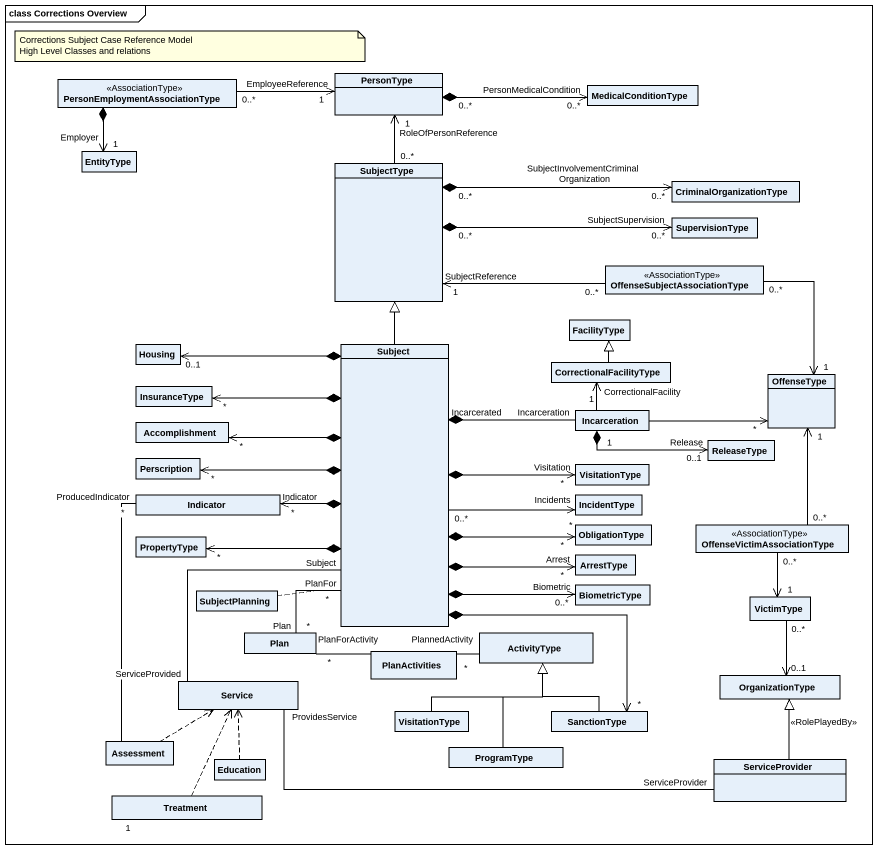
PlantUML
@startuml
mainframe class Corrections Overview
hide circle
hide empty members
class "PersonEmploymentAssociationType" as PersonEmploymentAssociationT <<AssociationType>>
class PersonType
class MedicalConditionType
class EntityType
class SubjectType
class CriminalOrganizationType
class SupervisionType
class "OffenseSubjectAssociationType" as OffenseSubjectAssociationTyp <<AssociationType>>
class FacilityType
class Housing
class Subject
class CorrectionalFacilityType
class InsuranceType
class OffenseType
class Accomplishment
class Incarceration
class ReleaseType
class Perscription
class VisitationType
class Indicator
class IncidentType
class PropertyType
class ObligationType
class ArrestType
class OffenseVictimAssociationType <<AssociationType>>
class SubjectPlanning
class BiometricType
class VictimType
class Plan
class ActivityType
class PlanActivities
class OrganizationType
class Service
class "VisitationType" as VisitationType_2
class SanctionType
class Assessment
class ProgramType
class Education
class ServiceProvider
class Treatment
PersonEmploymentAssociationT "0..*" -right-> "EmployeeReference\n1" PersonType
PersonEmploymentAssociationT *--> "Employer\n1" EntityType
PersonType "0..*" *-right-> "PersonMedicalCondition\n0..*" MedicalConditionType
SubjectType "0..*" -up-> "RoleOfPersonReference\n1" PersonType
SubjectType "0..*" *-right-> "SubjectInvolvementCriminalOrganization\n0..*" CriminalOrganizationType
SubjectType "0..*" *-right-> "SubjectSupervision\n0..*" SupervisionType
OffenseSubjectAssociationTyp "0..*" -left-> "SubjectReference\n1" SubjectType
OffenseSubjectAssociationTyp "0..*" --> "1" OffenseType
Subject -up-|> SubjectType
Subject *-left-> "0..1" Housing
Subject *-left-> "*" InsuranceType
Subject *-left-> "*" Accomplishment
Subject "Incarcerated" *-right- "Incarceration" Incarceration
Subject *-left-> "*" Perscription
Subject *-right-> "Visitation\n*" VisitationType
Subject *-left-> "Indicator\n*" Indicator
Subject "0..*" -right-> "Incidents\n*" IncidentType
Subject *-left-> "*" PropertyType
Subject *-right-> "*" ObligationType
Subject *-right-> "Arrest\n*" ArrestType
Subject *-right-> "Biometric\n0..*" BiometricType
Subject "PlanFor\n*" -- "Plan\n*" Plan
(Subject, Plan) .. SubjectPlanning
Subject "Subject" -- "ServiceProvided" Service
Subject *--> "*" SanctionType
CorrectionalFacilityType -up-|> FacilityType
Incarceration -up-> "CorrectionalFacility\n1" CorrectionalFacilityType
Incarceration -right-> "*" OffenseType
Incarceration "1" *-right-> "Release\n0..1" ReleaseType
Indicator "ProducedIndicator\n*" -- "1" Assessment
OffenseVictimAssociationType "0..*" -up-> "1" OffenseType
OffenseVictimAssociationType "0..*" --> "1" VictimType
VictimType "0..*" --> "0..1" OrganizationType
Plan "PlanForActivity\n*" -right- "PlannedActivity\n*" ActivityType
(Plan, ActivityType) .. PlanActivities
Service "ProvidesService" -right- "ServiceProvider" ServiceProvider
VisitationType_2 -up-|> ActivityType
SanctionType -up-|> ActivityType
Assessment .right.> Service
ProgramType -up-|> ActivityType
Education .up.> Service
ServiceProvider -up-|> OrganizationType : <<RolePlayedBy>>
Treatment .up.> Service
note as N1
  Corrections Subject Case Reference Model
  High Level Classes and relations
end note
@enduml
